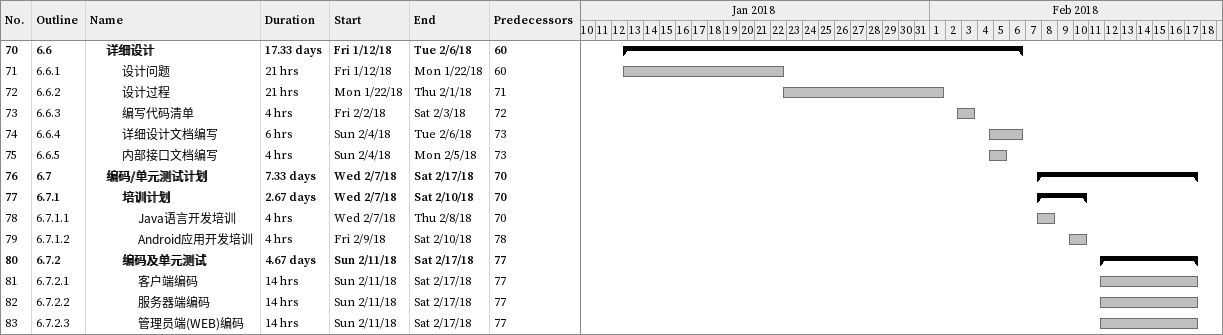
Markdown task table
| ID | WBS | Task | Duration | Start | Finish | Predecessors |
|---|---|---|---|---|---|---|
| 70 | 6.6 | **详细设计** | 17.33d | 2018-01-12 | 2018-02-06 | 60 |
| 71 | 6.6.1 | 设计问题 | 21h | 2018-01-12 | 2018-01-22 | 60 |
| 72 | 6.6.2 | 设计过程 | 21h | 2018-01-22 | 2018-02-01 | 71 |
| 73 | 6.6.3 | 编写代码清单 | 4h | 2018-02-02 | 2018-02-03 | 72 |
| 74 | 6.6.4 | 详细设计文档编写 | 6h | 2018-02-04 | 2018-02-06 | 73 |
| 75 | 6.6.5 | 内部接口文档编写 | 4h | 2018-02-04 | 2018-02-05 | 73 |
| 76 | 6.7 | **编码/单元测试计划** | 7.33d | 2018-02-07 | 2018-02-17 | 70 |
| 77 | 6.7.1 | **培训计划** | 2.67d | 2018-02-07 | 2018-02-10 | 70 |
| 78 | 6.7.1.1 | Java语言开发培训 | 4h | 2018-02-07 | 2018-02-08 | 70 |
| 79 | 6.7.1.2 | Android应用开发培训 | 4h | 2018-02-09 | 2018-02-10 | 78 |
| 80 | 6.7.2 | **编码及单元测试** | 4.67d | 2018-02-11 | 2018-02-17 | 77 |
| 81 | 6.7.2.1 | 客户端编码 | 14h | 2018-02-11 | 2018-02-17 | 77 |
| 82 | 6.7.2.2 | 服务器端编码 | 14h | 2018-02-11 | 2018-02-17 | 77 |
| 83 | 6.7.2.3 | 管理员端(WEB)编码 | 14h | 2018-02-11 | 2018-02-17 | 77 |
